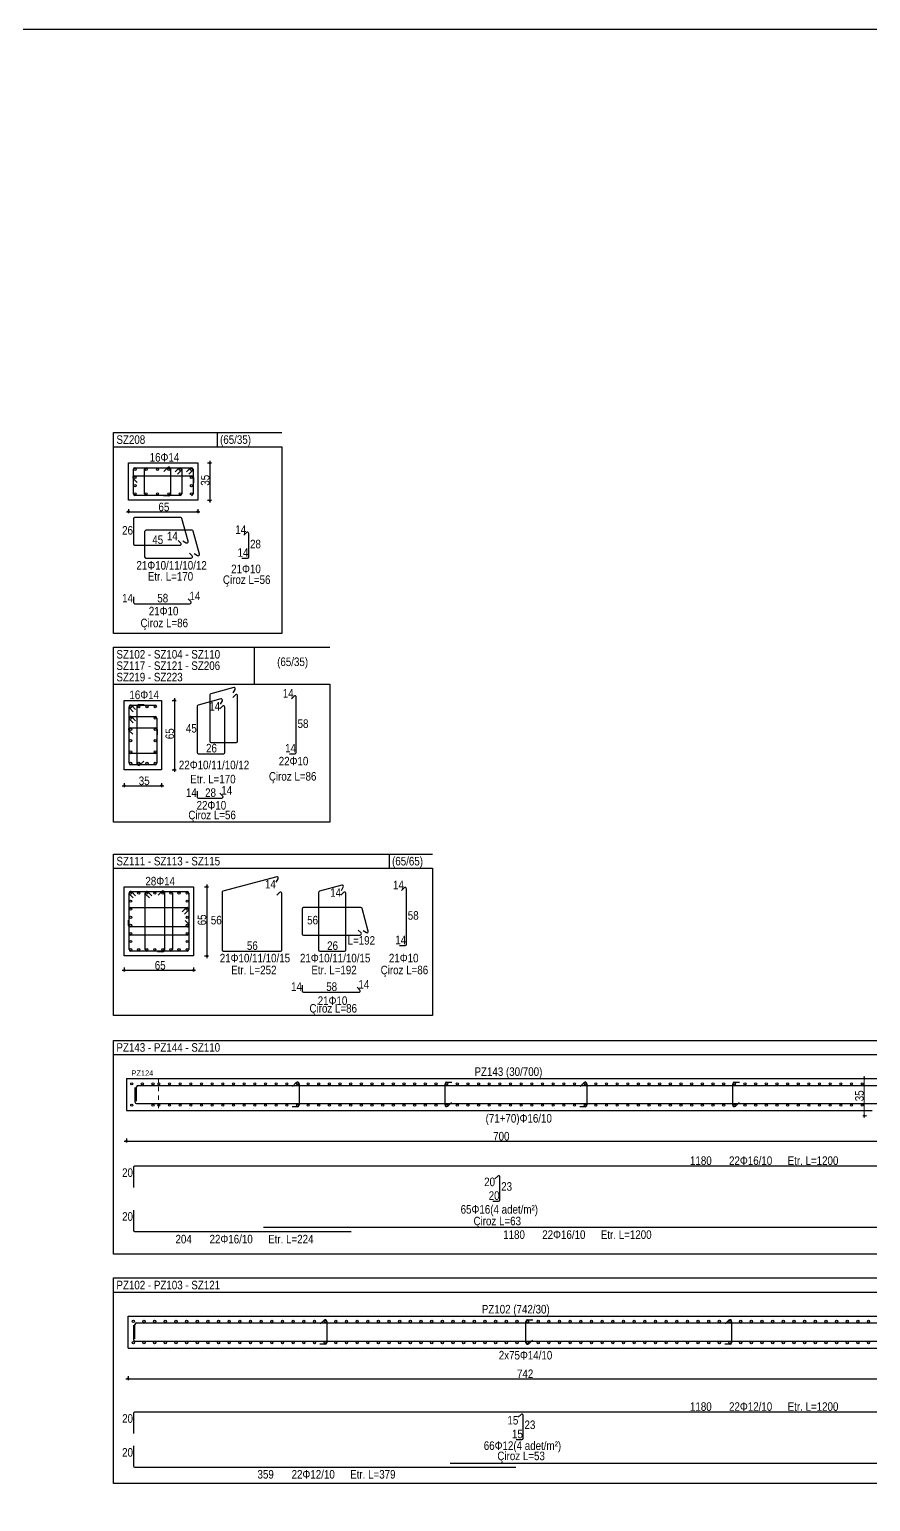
# Model space of a CAD drawing. Header units: metres. Extents: x 419734 to 420376, y 4564732 to 4565123.
# Drawn here: x 419868.5 to 419888.23, y 4565028.35 to 4565062.87 of the extents above; entities that cross this region are included whole.
import ezdxf

# ---------------------------------------------------------------- set-up
doc = ezdxf.new("R2010")
doc.units = ezdxf.units.M
doc.linetypes.add('HIDDEN4', pattern=[0.09375, 0.0625, -0.03125])
for name, color, linetype in [('Standart', 7, 'Continuous'), ('SW_DIM', 33, 'Continuous'), ('SW_MAGRONE', 2, 'Continuous'), ('SW_REINFORCEMENT', 7, 'Continuous'), ('SW_TABLE', 7, 'Continuous'), ('SW_Tondini', 1, 'Continuous'), ('SW_TXT_TESTI', 1, 'Continuous')]:
    doc.layers.add(name, color=color, linetype=linetype)
doc.layers.add('SW_FINESTRE_INV', color=60, linetype='Continuous', plot=False)
doc.styles.add('arial_1_18', font='arial.ttf', dxfattribs={"height": 0.2})
doc.styles.add('SWS', font='ARIALN.TTF')

msp = doc.modelspace()

# ---------------------------------------------------------------- linework, layer by layer
at = {"layer": 'Standart', "color": 1, "linetype": 'HIDDEN4', "lineweight": 5}
msp.add_lwpolyline([(419871.52271, 4565038.27088), (419871.52271, 4565037.52088)], dxfattribs=at)
at = {"layer": 'Standart', "color": 1, "linetype": 'Continuous', "lineweight": 5}
for points in [[(419888.14771, 4565038.27088), (419888.05396, 4565038.27088)], [(419888.08521, 4565038.32088), (419888.08521, 4565037.34588)], [(419888.14771, 4565037.39588), (419888.05396, 4565037.39588)]]:
    msp.add_lwpolyline(points, dxfattribs=at)
for centre in [(419888.08521, 4565038.27088), (419888.08521, 4565037.39588)]:
    msp.add_circle(centre, 0.01875, dxfattribs=at)
at = {"layer": 'SW_DIM', "ltscale": 0.5}
for points in [[(419872.67253, 4565052.70426), (419872.76628, 4565052.70426)], [(419872.73503, 4565051.77926), (419872.73503, 4565052.75426)], [(419870.77271, 4565051.56033), (419872.49771, 4565051.56033)], [(419870.82271, 4565051.62283), (419870.82271, 4565051.52908)], [(419872.44771, 4565051.62283), (419872.44771, 4565051.52908)], [(419872.67253, 4565051.82926), (419872.76628, 4565051.82926)], [(419871.84298, 4565047.13579), (419871.93673, 4565047.13579)], [(419871.90548, 4565045.46079), (419871.90548, 4565047.18579)], [(419871.84298, 4565045.51079), (419871.93673, 4565045.51079)], [(419870.67214, 4565045.13415), (419871.64714, 4565045.13415)], [(419870.72214, 4565045.19665), (419870.72214, 4565045.1029)], [(419871.59714, 4565045.19665), (419871.59714, 4565045.1029)], [(419872.60243, 4565042.76728), (419872.69618, 4565042.76728)], [(419872.66493, 4565041.09228), (419872.66493, 4565042.81728)], [(419872.60243, 4565041.14228), (419872.69618, 4565041.14228)], [(419870.67214, 4565040.80767), (419872.39714, 4565040.80767)], [(419870.72214, 4565040.87017), (419870.72214, 4565040.77642)], [(419872.34714, 4565040.87017), (419872.34714, 4565040.77642)], [(419870.72271, 4565036.80088), (419903.69771, 4565036.80088)], [(419870.77271, 4565036.86338), (419870.77271, 4565036.76963)], [(419870.76021, 4565031.23005), (419907.22835, 4565031.23005)], [(419870.81021, 4565031.29255), (419870.81021, 4565031.1988)]]:
    msp.add_lwpolyline(points, dxfattribs=at)
for centre in [(419872.73503, 4565052.70426), (419872.73503, 4565051.82926), (419870.82271, 4565051.56033), (419872.44771, 4565051.56033), (419871.90548, 4565047.13579), (419871.90548, 4565045.51079), (419870.72214, 4565045.13415), (419871.59714, 4565045.13415), (419872.66493, 4565042.76728), (419872.66493, 4565041.14228), (419870.72214, 4565040.80767), (419872.34714, 4565040.80767), (419870.77271, 4565036.80088), (419870.81021, 4565031.23005)]:
    msp.add_circle(centre, 0.01875, dxfattribs=at)
at = {"layer": 'SW_FINESTRE_INV', "color": 6}
msp.add_lwpolyline([(420099.1896, 4565062.86785), (419806.43123, 4565062.86785), (419806.43123, 4564978.76785), (420099.1896, 4564978.76785)], dxfattribs=at)
at = {"layer": 'SW_MAGRONE'}
for points in [[(419870.82271, 4565051.82926), (419870.82271, 4565052.70426)], [(419870.82271, 4565052.70426), (419872.44771, 4565052.70426)], [(419872.44771, 4565052.70426), (419872.44771, 4565051.82926)], [(419872.44771, 4565051.82926), (419870.82271, 4565051.82926)], [(419870.72214, 4565045.51079), (419870.72214, 4565047.13579)], [(419870.72214, 4565047.13579), (419871.59714, 4565047.13579)], [(419871.59714, 4565047.13579), (419871.59714, 4565045.51079)], [(419871.59714, 4565045.51079), (419870.72214, 4565045.51079)], [(419870.72214, 4565042.76728), (419872.34714, 4565042.76728)], [(419870.72214, 4565041.14228), (419870.72214, 4565042.76728)], [(419872.34714, 4565042.76728), (419872.34714, 4565041.14228)], [(419872.34714, 4565041.14228), (419870.72214, 4565041.14228)], [(419870.77271, 4565038.27088), (419903.64771, 4565038.27088)], [(419870.77271, 4565038.27088), (419870.77271, 4565037.52088)], [(419870.77271, 4565037.52088), (419888.27271, 4565037.52088)], [(419870.81021, 4565032.70005), (419907.17835, 4565032.70005)], [(419870.81021, 4565031.95005), (419870.81021, 4565032.70005)], [(419870.81021, 4565031.95005), (419907.17835, 4565031.95005)]]:
    msp.add_lwpolyline(points, dxfattribs=at)
at = {"layer": 'SW_REINFORCEMENT', "color": 7, "ltscale": 0.05, "flags": 128}
for points in [[(419870.93521, 4565051.97926), (419870.93521, 4565052.55426)], [(419870.97271, 4565052.59176), (419872.29771, 4565052.59176)], [(419871.20021, 4565051.97926), (419871.20021, 4565052.55426)], [(419871.65281, 4565052.50489), (419871.74119, 4565052.59328)], [(419871.80521, 4565052.56676), (419871.80521, 4565051.96676)], [(419871.91781, 4565052.49239), (419872.00619, 4565052.58078)], [(419872.07021, 4565052.55426), (419872.07021, 4565051.97926)], [(419872.18281, 4565052.49239), (419872.27119, 4565052.58078)], [(419872.33521, 4565052.55426), (419872.33521, 4565051.97926)], [(419871.02208, 4565052.24769), (419870.93369, 4565052.33608)], [(419870.96021, 4565052.4001), (419872.31021, 4565052.4001)], [(419872.05923, 4565052.52775), (419871.97084, 4565052.43936)], [(419872.32423, 4565052.52775), (419872.23584, 4565052.43936)], [(419872.34771, 4565052.3626), (419872.34771, 4565052.2376)], [(419872.03271, 4565051.94176), (419870.97271, 4565051.94176)], [(419871.76771, 4565051.92926), (419871.64271, 4565051.92926)], [(419870.93521, 4565051.39301), (419870.93521, 4565050.80301)], [(419872.04719, 4565051.42301), (419870.96521, 4565051.42301)], [(419872.2197, 4565050.86512), (419872.07617, 4565051.40078)], [(419871.20021, 4565051.09301), (419871.20021, 4565050.50301)], [(419872.31219, 4565051.12301), (419871.23021, 4565051.12301)], [(419872.049, 4565050.82423), (419871.98531, 4565050.88792)], [(419872.09771, 4565050.87641), (419872.17572, 4565050.83137)], [(419872.4847, 4565050.56512), (419872.34117, 4565051.10078)], [(419873.59224, 4565051.0718), (419873.52855, 4565051.00811)], [(419873.64345, 4565050.50301), (419873.64345, 4565051.05059)], [(419870.96521, 4565050.77301), (419872.02778, 4565050.77301)], [(419871.23021, 4565050.47301), (419872.29278, 4565050.47301)], [(419872.314, 4565050.52423), (419872.25031, 4565050.58792)], [(419872.36271, 4565050.57641), (419872.44072, 4565050.53137)], [(419873.48095, 4565050.47301), (419873.61345, 4565050.47301)], [(419870.93521, 4565049.5655), (419870.93521, 4565049.433)], [(419872.284, 4565049.45422), (419872.22031, 4565049.51791)], [(419870.96521, 4565049.403), (419872.26278, 4565049.403)], [(419873.28991, 4565047.43505), (419872.75425, 4565047.29152)], [(419873.27862, 4565047.31306), (419873.32365, 4565047.39107)], [(419870.87214, 4565047.02329), (419871.44714, 4565047.02329)], [(419870.89865, 4565047.0123), (419870.98704, 4565046.92392)], [(419871.0638, 4565047.03579), (419871.1888, 4565047.03579)], [(419872.98991, 4565047.17005), (419872.45425, 4565047.02652)], [(419872.73202, 4565047.26254), (419872.73202, 4565046.18056)], [(419872.97862, 4565047.04806), (419873.02365, 4565047.12607)], [(419873.3308, 4565047.26435), (419873.26711, 4565047.20065)], [(419873.38202, 4565046.18056), (419873.38202, 4565047.24313)], [(419874.7076, 4565047.23435), (419874.64391, 4565047.17065)], [(419874.75881, 4565045.91556), (419874.75881, 4565047.21313)], [(419870.83464, 4565045.66079), (419870.83464, 4565046.98579)], [(419870.93401, 4565046.87088), (419870.84562, 4565046.95927)], [(419870.93401, 4565046.60588), (419870.84562, 4565046.69427)], [(419870.87214, 4565046.75829), (419871.44714, 4565046.75829)], [(419870.89865, 4565046.7473), (419870.98704, 4565046.65892)], [(419871.0263, 4565045.64829), (419871.0263, 4565046.99829)], [(419871.48464, 4565046.72079), (419871.48464, 4565045.66079)], [(419872.43202, 4565046.99754), (419872.43202, 4565045.91556)], [(419873.0308, 4565046.99935), (419872.96711, 4565046.93565)], [(419873.08202, 4565045.91556), (419873.08202, 4565046.97813)], [(419870.92151, 4565046.34088), (419870.83312, 4565046.42927)], [(419870.85964, 4565046.49329), (419871.45964, 4565046.49329)], [(419871.49714, 4565046.45579), (419871.49714, 4565046.33079)], [(419872.76202, 4565046.15056), (419873.35202, 4565046.15056)], [(419871.17871, 4565045.71016), (419871.09032, 4565045.62177)], [(419872.46202, 4565045.88556), (419873.05202, 4565045.88556)], [(419874.59631, 4565045.88556), (419874.72881, 4565045.88556)], [(419871.44714, 4565045.62329), (419870.87214, 4565045.62329)], [(419872.43202, 4565045.00523), (419872.43202, 4565044.87273)], [(419873.0308, 4565044.89394), (419872.96711, 4565044.95763)], [(419872.46202, 4565044.84273), (419873.00959, 4565044.84273)], [(419874.2988, 4565042.99838), (419873.0387, 4565042.66073)], [(419874.28751, 4565042.87639), (419874.33254, 4565042.9544)], [(419870.83464, 4565041.29228), (419870.83464, 4565042.61728)], [(419870.93401, 4565042.50237), (419870.84562, 4565042.59076)], [(419870.87214, 4565042.65478), (419872.19714, 4565042.65478)], [(419870.89865, 4565042.64379), (419870.98704, 4565042.55541)], [(419871.21321, 4565041.29228), (419871.21321, 4565042.61728)], [(419871.31258, 4565042.50237), (419871.22419, 4565042.59076)], [(419871.27723, 4565042.64379), (419871.36561, 4565042.55541)], [(419871.51438, 4565042.56791), (419871.60276, 4565042.65629)], [(419871.66678, 4565042.62978), (419871.66678, 4565041.27978)], [(419871.85607, 4565042.61728), (419871.85607, 4565041.29228)], [(419872.23464, 4565042.61728), (419872.23464, 4565041.29228)], [(419873.01646, 4565042.63176), (419873.01646, 4565041.28478)], [(419874.36525, 4565042.63356), (419874.30156, 4565042.56987)], [(419874.41646, 4565041.28478), (419874.41646, 4565042.61235)], [(419875.27729, 4565042.63176), (419875.27729, 4565041.28478)], [(419875.82828, 4565042.80242), (419875.29952, 4565042.66073)], [(419875.86893, 4565042.63356), (419875.80524, 4565042.56987)], [(419875.81699, 4565042.68043), (419875.86203, 4565042.75844)], [(419875.92014, 4565041.28478), (419875.92014, 4565042.61235)], [(419877.29265, 4565042.73806), (419877.22896, 4565042.67437)], [(419877.34386, 4565041.41928), (419877.34386, 4565042.71685)], [(419870.87214, 4565042.27621), (419872.19714, 4565042.27621)], [(419872.08223, 4565042.17683), (419872.17062, 4565042.26522)], [(419872.22365, 4565042.21219), (419872.13527, 4565042.1238)], [(419874.89872, 4565042.24621), (419874.89872, 4565041.66335)], [(419876.2757, 4565042.27621), (419874.92872, 4565042.27621)], [(419876.44635, 4565041.72521), (419876.30467, 4565042.25397)], [(419870.82214, 4565041.86013), (419870.82214, 4565041.98513)], [(419872.14777, 4565041.97504), (419872.23615, 4565041.88665)], [(419872.20964, 4565041.82263), (419870.85964, 4565041.82263)], [(419872.19714, 4565041.63335), (419870.87214, 4565041.63335)], [(419874.92872, 4565041.63335), (419876.25629, 4565041.63335)], [(419876.2775, 4565041.68456), (419876.21381, 4565041.74825)], [(419876.32437, 4565041.7365), (419876.40238, 4565041.69147)], [(419872.19714, 4565041.25478), (419870.87214, 4565041.25478)], [(419871.62928, 4565041.24228), (419871.50428, 4565041.24228)], [(419873.04646, 4565041.25478), (419874.38646, 4565041.25478)], [(419875.30729, 4565041.25478), (419875.89014, 4565041.25478)], [(419877.18136, 4565041.38928), (419877.31386, 4565041.38928)], [(419874.89872, 4565040.45515), (419874.89872, 4565040.32265)], [(419874.92872, 4565040.29265), (419876.22629, 4565040.29265)], [(419876.2475, 4565040.34386), (419876.18381, 4565040.40755)], [(419870.97271, 4565038.05588), (419870.97271, 4565037.72088)], [(419871.01021, 4565037.73588), (419871.01021, 4565038.07088)], [(419871.04771, 4565038.10838), (419903.41021, 4565038.10838)], [(419874.67031, 4565038.08401), (419874.75869, 4565038.1724)], [(419874.82271, 4565038.14588), (419874.82271, 4565037.64588)], [(419878.24771, 4565037.64588), (419878.24771, 4565038.14588)], [(419878.28521, 4565038.18338), (419878.41021, 4565038.18338)], [(419881.42031, 4565038.08401), (419881.50869, 4565038.1724)], [(419881.57271, 4565038.14588), (419881.57271, 4565037.64588)], [(419884.99771, 4565037.64588), (419884.99771, 4565038.14588)], [(419885.03521, 4565038.18338), (419885.16021, 4565038.18338)], [(419878.40012, 4565037.70776), (419878.31173, 4565037.61937)], [(419885.15012, 4565037.70776), (419885.06173, 4565037.61937)], [(419871.01021, 4565037.68338), (419903.37271, 4565037.68338)], [(419874.78521, 4565037.60838), (419874.66021, 4565037.60838)], [(419881.53521, 4565037.60838), (419881.41021, 4565037.60838)], [(419870.93521, 4565036.18341), (419870.93521, 4565035.71341)], [(419900.43521, 4565036.21341), (419870.96521, 4565036.21341)], [(419879.48411, 4565035.98062), (419879.42042, 4565035.91693)], [(419879.53532, 4565035.42433), (419879.53532, 4565035.95941)], [(419879.37282, 4565035.39433), (419879.50532, 4565035.39433)], [(419870.93521, 4565035.18398), (419870.93521, 4565034.71398)], [(419870.96521, 4565034.68398), (419876.04274, 4565034.68398)], [(419873.98521, 4565034.78398), (419888.46021, 4565034.78398)], [(419871.01021, 4565032.53755), (419907.82835, 4565032.53755)], [(419875.32031, 4565032.51318), (419875.40869, 4565032.60157)], [(419875.47271, 4565032.57505), (419875.47271, 4565032.07505)], [(419880.14771, 4565032.07505), (419880.14771, 4565032.57505)], [(419880.18521, 4565032.61255), (419880.31021, 4565032.61255)], [(419884.82031, 4565032.51318), (419884.90869, 4565032.60157)], [(419884.97271, 4565032.57505), (419884.97271, 4565032.07505)], [(419870.93521, 4565032.48505), (419870.93521, 4565032.15005)], [(419870.97271, 4565032.16505), (419870.97271, 4565032.50005)], [(419870.97271, 4565032.11255), (419907.79085, 4565032.11255)], [(419875.43521, 4565032.03755), (419875.31021, 4565032.03755)], [(419880.30012, 4565032.13692), (419880.21173, 4565032.04853)], [(419884.93521, 4565032.03755), (419884.81021, 4565032.03755)], [(419900.43521, 4565030.44755), (419870.96521, 4565030.44755)], [(419870.93521, 4565030.41755), (419870.93521, 4565029.94755)], [(419880.03078, 4565030.39213), (419879.96708, 4565030.32844)], [(419880.08199, 4565029.83585), (419880.08199, 4565030.37092)], [(419879.91949, 4565029.80585), (419880.05199, 4565029.80585)], [(419870.93521, 4565029.65255), (419870.93521, 4565029.18255)], [(419870.96521, 4565029.15255), (419879.909, 4565029.15255)], [(419878.36585, 4565029.25255), (419907.83585, 4565029.25255)]]:
    msp.add_lwpolyline(points, dxfattribs=at)
at = {"layer": 'SW_REINFORCEMENT', "color": 7, "ltscale": 0.05}
for centre, radius, start, end in [((419870.97271, 4565052.55426), 0.0375, 90, 180), ((419871.23771, 4565052.55426), 0.0375, 90, 180), ((419871.76771, 4565052.56676), 0.0375, 0, 135), ((419872.03271, 4565052.55426), 0.0375, 315, 134.999954), ((419872.29771, 4565052.55426), 0.0375, 315, 134.999954), ((419870.96021, 4565052.3626), 0.0375, 90, 225), ((419872.31021, 4565052.3626), 0.0375, 0, 90), ((419870.97271, 4565051.97926), 0.0375, 180, 270), ((419871.23771, 4565051.97926), 0.0375, 180, 270), ((419871.76771, 4565051.96676), 0.0375, 270, 0), ((419872.03271, 4565051.97926), 0.0375, 270, 0), ((419872.29771, 4565051.97926), 0.0375, 270, 0), ((419870.96521, 4565051.39301), 0.03, 90, 180), ((419872.04719, 4565051.39301), 0.03, 15, 90), ((419871.23021, 4565051.09301), 0.03, 90, 180), ((419872.02778, 4565050.80301), 0.03, 270, 45), ((419872.19072, 4565050.85736), 0.03, 240, 15), ((419872.31219, 4565051.09301), 0.03, 15, 90), ((419873.61345, 4565051.05059), 0.03, 0, 135), ((419870.96521, 4565050.80301), 0.03, 180, 270), ((419871.23021, 4565050.50301), 0.03, 180, 270), ((419872.29278, 4565050.50301), 0.03, 270, 45), ((419872.45572, 4565050.55736), 0.03, 240, 15), ((419873.61345, 4565050.50301), 0.03, 270, 0), ((419870.96521, 4565049.433), 0.03, 180, 270), ((419872.26278, 4565049.433), 0.03, 270, 45), ((419873.29767, 4565047.40607), 0.03, 330, 105), ((419870.87214, 4565046.98579), 0.0375, 45, 225.00001), ((419871.0638, 4565046.99829), 0.0375, 90, 180), ((419871.44714, 4565046.98579), 0.0375, 0, 90), ((419872.46202, 4565046.99754), 0.03, 105, 180), ((419872.76202, 4565047.26254), 0.03, 105, 180), ((419872.99767, 4565047.14107), 0.03, 330, 105), ((419873.05202, 4565046.97813), 0.03, 0, 135), ((419873.35202, 4565047.24313), 0.03, 0, 135), ((419874.72881, 4565047.21313), 0.03, 0, 135), ((419870.87214, 4565046.72079), 0.0375, 45, 225.00001), ((419871.44714, 4565046.72079), 0.0375, 0, 90), ((419870.85964, 4565046.45579), 0.0375, 90, 225), ((419871.45964, 4565046.45579), 0.0375, 0, 90), ((419872.76202, 4565046.18056), 0.03, 180, 270), ((419873.35202, 4565046.18056), 0.03, 270, 0), ((419870.87214, 4565045.66079), 0.0375, 180, 270), ((419871.0638, 4565045.64829), 0.0375, 180, 315), ((419871.44714, 4565045.66079), 0.0375, 270, 0), ((419872.46202, 4565045.91556), 0.03, 180, 270), ((419873.05202, 4565045.91556), 0.03, 270, 0), ((419874.72881, 4565045.91556), 0.03, 270, 0), ((419872.46202, 4565044.87273), 0.03, 180, 270), ((419873.00959, 4565044.87273), 0.03, 270, 45), ((419874.30656, 4565042.9694), 0.03, 330, 105), ((419870.87214, 4565042.61728), 0.0375, 45, 225.00001), ((419871.25071, 4565042.61728), 0.0375, 45, 225.00001), ((419871.62928, 4565042.62978), 0.0375, 0, 135), ((419871.81857, 4565042.61728), 0.0375, 0, 90), ((419872.19714, 4565042.61728), 0.0375, 0, 90), ((419873.04646, 4565042.63176), 0.03, 105, 180), ((419874.38646, 4565042.61235), 0.03, 0, 135), ((419875.30729, 4565042.63176), 0.03, 105, 180), ((419875.83605, 4565042.77344), 0.03, 330, 105), ((419875.89014, 4565042.61235), 0.03, 0, 135), ((419877.31386, 4565042.71685), 0.03, 0, 135), ((419870.87214, 4565042.23871), 0.0375, 90, 180), ((419872.19714, 4565042.23871), 0.0375, 315, 134.999954), ((419874.92872, 4565042.24621), 0.03, 90, 180), ((419876.2757, 4565042.24621), 0.03, 15, 90), ((419870.85964, 4565041.86013), 0.0375, 180, 270), ((419872.20964, 4565041.86013), 0.0375, 270, 45), ((419870.87214, 4565041.67085), 0.0375, 180, 270), ((419872.19714, 4565041.67085), 0.0375, 270, 0), ((419874.92872, 4565041.66335), 0.03, 180, 270), ((419876.25629, 4565041.66335), 0.03, 270, 45), ((419876.41738, 4565041.71745), 0.03, 240, 15), ((419870.87214, 4565041.29228), 0.0375, 180, 270), ((419871.25071, 4565041.29228), 0.0375, 180, 270), ((419871.62928, 4565041.27978), 0.0375, 270, 0), ((419871.81857, 4565041.29228), 0.0375, 270, 0), ((419872.19714, 4565041.29228), 0.0375, 270, 0), ((419873.04646, 4565041.28478), 0.03, 180, 270), ((419874.38646, 4565041.28478), 0.03, 270, 0), ((419875.30729, 4565041.28478), 0.03, 180, 270), ((419875.89014, 4565041.28478), 0.03, 270, 0), ((419877.31386, 4565041.41928), 0.03, 270, 0), ((419874.92872, 4565040.32265), 0.03, 180, 270), ((419876.22629, 4565040.32265), 0.03, 270, 45), ((419871.04771, 4565038.07088), 0.0375, 90, 180), ((419874.78521, 4565038.14588), 0.0375, 0, 135), ((419878.28521, 4565038.14588), 0.0375, 90, 180), ((419881.53521, 4565038.14588), 0.0375, 0, 135), ((419885.03521, 4565038.14588), 0.0375, 90, 180), ((419871.01021, 4565037.72088), 0.0375, 180, 270), ((419874.78521, 4565037.64588), 0.0375, 270, 0), ((419878.28521, 4565037.64588), 0.0375, 180, 315), ((419881.53521, 4565037.64588), 0.0375, 270, 0), ((419885.03521, 4565037.64588), 0.0375, 180, 315), ((419870.96521, 4565036.18341), 0.03, 90, 180), ((419879.50532, 4565035.95941), 0.03, 0, 135), ((419879.50532, 4565035.42433), 0.03, 270, 0), ((419870.96521, 4565034.71398), 0.03, 180, 270), ((419871.01021, 4565032.50005), 0.0375, 90, 180), ((419875.43521, 4565032.57505), 0.0375, 0, 135), ((419880.18521, 4565032.57505), 0.0375, 90, 180), ((419884.93521, 4565032.57505), 0.0375, 0, 135), ((419870.97271, 4565032.15005), 0.0375, 180, 270), ((419875.43521, 4565032.07505), 0.0375, 270, 0), ((419880.18521, 4565032.07505), 0.0375, 180, 315), ((419884.93521, 4565032.07505), 0.0375, 270, 0), ((419870.96521, 4565030.41755), 0.03, 90, 180), ((419880.05199, 4565030.37092), 0.03, 0, 135), ((419880.05199, 4565029.83585), 0.03, 270, 0), ((419870.96521, 4565029.18255), 0.03, 180, 270)]:
    msp.add_arc(centre, radius, start, end, dxfattribs=at)
at = {"layer": 'SW_TABLE'}
for points in [[(419870.47214, 4565048.70781), (419870.47214, 4565053.4176)], [(419870.47214, 4565053.4176), (419874.41589, 4565053.4176)], [(419872.90322, 4565053.4176), (419872.90322, 4565053.08426)], [(419870.47214, 4565053.08426), (419874.41589, 4565053.08426)], [(419874.41589, 4565053.08426), (419874.41589, 4565048.70781)], [(419874.41589, 4565048.70781), (419870.47214, 4565048.70781)], [(419870.47214, 4565044.28273), (419870.47214, 4565048.38245)], [(419870.47214, 4565048.38245), (419875.54801, 4565048.38245)], [(419873.77011, 4565048.38245), (419873.77011, 4565047.51579)], [(419870.47214, 4565047.51579), (419875.54801, 4565047.51579)], [(419875.54801, 4565047.51579), (419875.54801, 4565044.28273)], [(419875.54801, 4565044.28273), (419870.47214, 4565044.28273)], [(419870.47214, 4565039.7461), (419870.47214, 4565043.53273)], [(419870.47214, 4565043.53273), (419877.95717, 4565043.53273)], [(419876.93865, 4565043.53273), (419876.93865, 4565043.19939)], [(419870.47214, 4565043.19939), (419877.95717, 4565043.19939)], [(419877.95717, 4565043.19939), (419877.95717, 4565039.7461)], [(419877.95717, 4565039.7461), (419870.47214, 4565039.7461)], [(419870.47214, 4565034.14836), (419870.47214, 4565039.16422)], [(419870.47214, 4565039.16422), (419903.94829, 4565039.16422)], [(419870.47214, 4565038.83088), (419903.94829, 4565038.83088)], [(419903.94829, 4565034.14836), (419870.47214, 4565034.14836)], [(419870.47214, 4565028.77255), (419870.47214, 4565033.59338)], [(419870.47214, 4565033.59338), (419908.4721, 4565033.59338)], [(419870.47214, 4565033.26005), (419908.4721, 4565033.26005)], [(419908.4721, 4565028.77255), (419870.47214, 4565028.77255)]]:
    msp.add_lwpolyline(points, dxfattribs=at)
at = {"layer": 'SW_Tondini'}
msp.add_lwpolyline([(419871.44714, 4565045.88829), (419870.87214, 4565045.88829)], dxfattribs=at)
for centre in [(419870.97271, 4565052.55426), (419871.23771, 4565052.55426), (419871.50271, 4565052.55426), (419871.76771, 4565052.55426), (419872.03271, 4565052.55426), (419872.29771, 4565052.55426), (419870.97271, 4565052.3626), (419870.97271, 4565052.17093), (419872.29771, 4565052.3626), (419872.29771, 4565052.17093), (419870.97271, 4565051.97926), (419871.23771, 4565051.97926), (419871.50271, 4565051.97926), (419871.76771, 4565051.97926), (419872.03271, 4565051.97926), (419872.29771, 4565051.97926), (419870.87214, 4565046.98579), (419871.0638, 4565046.98579), (419871.25547, 4565046.98579), (419871.44714, 4565046.98579), (419870.87214, 4565046.72079), (419871.44714, 4565046.72079), (419870.87214, 4565046.45579), (419871.44714, 4565046.45579), (419870.87214, 4565046.19079), (419871.44714, 4565046.19079), (419870.87214, 4565045.92579), (419870.87214, 4565045.66079), (419871.0638, 4565045.66079), (419871.25547, 4565045.66079), (419871.44714, 4565045.92579), (419871.44714, 4565045.66079), (419870.87214, 4565042.61728), (419871.06142, 4565042.61728), (419871.25071, 4565042.61728), (419871.43999, 4565042.61728), (419871.62928, 4565042.61728), (419871.81857, 4565042.61728), (419872.00785, 4565042.61728), (419872.19714, 4565042.61728), (419870.87214, 4565042.42799), (419870.87214, 4565042.23871), (419872.19714, 4565042.42799), (419872.19714, 4565042.23871), (419870.87214, 4565042.04942), (419870.87214, 4565041.86013), (419872.19714, 4565042.04942), (419872.19714, 4565041.86013), (419870.87214, 4565041.67085), (419870.87214, 4565041.48156), (419872.19714, 4565041.67085), (419872.19714, 4565041.48156), (419870.87214, 4565041.29228), (419871.06142, 4565041.29228), (419871.25071, 4565041.29228), (419871.43999, 4565041.29228), (419871.62928, 4565041.29228), (419871.81857, 4565041.29228), (419872.00785, 4565041.29228), (419872.19714, 4565041.29228), (419870.89771, 4565038.14588), (419871.14771, 4565038.14588), (419871.39771, 4565038.14588), (419871.53521, 4565038.14588), (419871.78521, 4565038.14588), (419872.03521, 4565038.14588), (419872.28521, 4565038.14588), (419872.53521, 4565038.14588), (419872.78521, 4565038.14588), (419873.03521, 4565038.14588), (419873.28521, 4565038.14588), (419873.53521, 4565038.14588), (419873.78521, 4565038.14588), (419874.03521, 4565038.14588), (419874.28521, 4565038.14588), (419874.53521, 4565038.14588), (419874.78521, 4565038.14588), (419875.03521, 4565038.14588), (419875.28521, 4565038.14588), (419875.53521, 4565038.14588), (419875.78521, 4565038.14588), (419876.03521, 4565038.14588), (419876.28521, 4565038.14588), (419876.53521, 4565038.14588), (419876.78521, 4565038.14588), (419877.03521, 4565038.14588), (419877.28521, 4565038.14588), (419877.53521, 4565038.14588), (419877.78521, 4565038.14588), (419878.03521, 4565038.14588), (419878.28521, 4565038.14588), (419878.53521, 4565038.14588), (419878.78521, 4565038.14588), (419879.03521, 4565038.14588), (419879.28521, 4565038.14588), (419879.53521, 4565038.14588), (419879.78521, 4565038.14588), (419880.03521, 4565038.14588), (419880.28521, 4565038.14588), (419880.53521, 4565038.14588), (419880.78521, 4565038.14588), (419881.03521, 4565038.14588), (419881.28521, 4565038.14588), (419881.53521, 4565038.14588), (419881.78521, 4565038.14588), (419882.03521, 4565038.14588), (419882.28521, 4565038.14588), (419882.53521, 4565038.14588), (419882.78521, 4565038.14588), (419883.03521, 4565038.14588), (419883.28521, 4565038.14588), (419883.53521, 4565038.14588), (419883.78521, 4565038.14588), (419884.03521, 4565038.14588), (419884.28521, 4565038.14588), (419884.53521, 4565038.14588), (419884.78521, 4565038.14588), (419885.03521, 4565038.14588), (419885.28521, 4565038.14588), (419885.53521, 4565038.14588), (419885.78521, 4565038.14588), (419886.03521, 4565038.14588), (419886.28521, 4565038.14588), (419886.53521, 4565038.14588), (419886.78521, 4565038.14588), (419887.03521, 4565038.14588), (419887.28521, 4565038.14588), (419887.53521, 4565038.14588), (419887.78521, 4565038.14588), (419888.03521, 4565038.14588), (419870.89771, 4565037.64588), (419871.39771, 4565037.64588), (419871.53521, 4565037.64588), (419871.78521, 4565037.64588), (419872.03521, 4565037.64588), (419872.28521, 4565037.64588), (419872.53521, 4565037.64588), (419872.78521, 4565037.64588), (419873.03521, 4565037.64588), (419873.28521, 4565037.64588), (419873.53521, 4565037.64588), (419873.78521, 4565037.64588), (419874.03521, 4565037.64588), (419874.28521, 4565037.64588), (419874.53521, 4565037.64588), (419874.78521, 4565037.64588), (419875.03521, 4565037.64588), (419875.28521, 4565037.64588), (419875.53521, 4565037.64588), (419875.78521, 4565037.64588), (419876.03521, 4565037.64588), (419876.28521, 4565037.64588), (419876.53521, 4565037.64588), (419876.78521, 4565037.64588), (419877.03521, 4565037.64588), (419877.28521, 4565037.64588), (419877.53521, 4565037.64588), (419877.78521, 4565037.64588), (419878.03521, 4565037.64588), (419878.28521, 4565037.64588), (419878.53521, 4565037.64588), (419878.78521, 4565037.64588), (419879.03521, 4565037.64588), (419879.28521, 4565037.64588), (419879.53521, 4565037.64588), (419879.78521, 4565037.64588), (419880.03521, 4565037.64588), (419880.28521, 4565037.64588), (419880.53521, 4565037.64588), (419880.78521, 4565037.64588), (419881.03521, 4565037.64588), (419881.28521, 4565037.64588), (419881.53521, 4565037.64588), (419881.78521, 4565037.64588), (419882.03521, 4565037.64588), (419882.28521, 4565037.64588), (419882.53521, 4565037.64588), (419882.78521, 4565037.64588), (419883.03521, 4565037.64588), (419883.28521, 4565037.64588), (419883.53521, 4565037.64588), (419883.78521, 4565037.64588), (419884.03521, 4565037.64588), (419884.28521, 4565037.64588), (419884.53521, 4565037.64588), (419884.78521, 4565037.64588), (419885.03521, 4565037.64588), (419885.28521, 4565037.64588), (419885.53521, 4565037.64588), (419885.78521, 4565037.64588), (419886.03521, 4565037.64588), (419886.28521, 4565037.64588), (419886.53521, 4565037.64588), (419886.78521, 4565037.64588), (419887.03521, 4565037.64588), (419887.28521, 4565037.64588), (419887.53521, 4565037.64588), (419887.78521, 4565037.64588), (419888.03521, 4565037.64588), (419870.93521, 4565032.57505), (419871.18521, 4565032.57505), (419871.43521, 4565032.57505), (419871.68521, 4565032.57505), (419871.93521, 4565032.57505), (419872.18521, 4565032.57505), (419872.43521, 4565032.57505), (419872.68521, 4565032.57505), (419872.93521, 4565032.57505), (419873.18521, 4565032.57505), (419873.43521, 4565032.57505), (419873.68521, 4565032.57505), (419873.93521, 4565032.57505), (419874.18521, 4565032.57505), (419874.43521, 4565032.57505), (419874.68521, 4565032.57505), (419874.93521, 4565032.57505), (419875.18521, 4565032.57505), (419875.43521, 4565032.57505), (419875.68521, 4565032.57505), (419875.93521, 4565032.57505), (419876.18521, 4565032.57505), (419876.43521, 4565032.57505), (419876.68521, 4565032.57505), (419876.93521, 4565032.57505), (419877.18521, 4565032.57505), (419877.43521, 4565032.57505), (419877.68521, 4565032.57505), (419877.93521, 4565032.57505), (419878.18521, 4565032.57505), (419878.43521, 4565032.57505), (419878.68521, 4565032.57505), (419878.93521, 4565032.57505), (419879.18521, 4565032.57505), (419879.43521, 4565032.57505), (419879.68521, 4565032.57505), (419879.93521, 4565032.57505), (419880.18521, 4565032.57505), (419880.43521, 4565032.57505), (419880.68521, 4565032.57505), (419880.93521, 4565032.57505), (419881.18521, 4565032.57505), (419881.43521, 4565032.57505), (419881.68521, 4565032.57505), (419881.93521, 4565032.57505), (419882.18521, 4565032.57505), (419882.43521, 4565032.57505), (419882.68521, 4565032.57505), (419882.93521, 4565032.57505), (419883.18521, 4565032.57505), (419883.43521, 4565032.57505), (419883.68521, 4565032.57505), (419883.93521, 4565032.57505), (419884.18521, 4565032.57505), (419884.43521, 4565032.57505), (419884.68521, 4565032.57505), (419884.93521, 4565032.57505), (419885.18521, 4565032.57505), (419885.43521, 4565032.57505), (419885.68521, 4565032.57505), (419885.93521, 4565032.57505), (419886.18521, 4565032.57505), (419886.43521, 4565032.57505), (419886.68521, 4565032.57505), (419886.93521, 4565032.57505), (419887.18521, 4565032.57505), (419887.43521, 4565032.57505), (419887.68521, 4565032.57505), (419887.93521, 4565032.57505), (419888.18521, 4565032.57505), (419870.93521, 4565032.07505), (419871.18521, 4565032.07505), (419871.43521, 4565032.07505), (419871.68521, 4565032.07505), (419871.93521, 4565032.07505), (419872.18521, 4565032.07505), (419872.43521, 4565032.07505), (419872.68521, 4565032.07505), (419872.93521, 4565032.07505), (419873.18521, 4565032.07505), (419873.43521, 4565032.07505), (419873.68521, 4565032.07505), (419873.93521, 4565032.07505), (419874.18521, 4565032.07505), (419874.43521, 4565032.07505), (419874.68521, 4565032.07505), (419874.93521, 4565032.07505), (419875.18521, 4565032.07505), (419875.43521, 4565032.07505), (419875.68521, 4565032.07505), (419875.93521, 4565032.07505), (419876.18521, 4565032.07505), (419876.43521, 4565032.07505), (419876.68521, 4565032.07505), (419876.93521, 4565032.07505), (419877.18521, 4565032.07505), (419877.43521, 4565032.07505), (419877.68521, 4565032.07505), (419877.93521, 4565032.07505), (419878.18521, 4565032.07505), (419878.43521, 4565032.07505), (419878.68521, 4565032.07505), (419878.93521, 4565032.07505), (419879.18521, 4565032.07505), (419879.43521, 4565032.07505), (419879.68521, 4565032.07505), (419879.93521, 4565032.07505), (419880.18521, 4565032.07505), (419880.43521, 4565032.07505), (419880.68521, 4565032.07505), (419880.93521, 4565032.07505), (419881.18521, 4565032.07505), (419881.43521, 4565032.07505), (419881.68521, 4565032.07505), (419881.93521, 4565032.07505), (419882.18521, 4565032.07505), (419882.43521, 4565032.07505), (419882.68521, 4565032.07505), (419882.93521, 4565032.07505), (419883.18521, 4565032.07505), (419883.43521, 4565032.07505), (419883.68521, 4565032.07505), (419883.93521, 4565032.07505), (419884.18521, 4565032.07505), (419884.43521, 4565032.07505), (419884.68521, 4565032.07505), (419884.93521, 4565032.07505), (419885.18521, 4565032.07505), (419885.43521, 4565032.07505), (419885.68521, 4565032.07505), (419885.93521, 4565032.07505), (419886.18521, 4565032.07505), (419886.43521, 4565032.07505), (419886.68521, 4565032.07505), (419886.93521, 4565032.07505), (419887.18521, 4565032.07505), (419887.43521, 4565032.07505), (419887.68521, 4565032.07505), (419887.93521, 4565032.07505), (419888.18521, 4565032.07505)]:
    msp.add_circle(centre, 0.025, dxfattribs=at)
for centre, start, end in [((419870.87214, 4565045.92579), 180, 270), ((419871.44714, 4565045.92579), 270, 0)]:
    msp.add_arc(centre, 0.0375, start, end, dxfattribs=at)

# ---------------------------------------------------------------- texts
at = {"layer": 'Standart', "color": 1, "linetype": 'Continuous', "lineweight": -3, "style": 'arial_1_18'}
msp.add_text('PZ124', height=0.125, dxfattribs=at).set_placement((419870.8905, 4565038.33338))
at = {"layer": 'SW_DIM', "ltscale": 0.5, "style": 'SWS'}
for s, p in [('35', (419872.71941, 4565052.16965)), ('65', (419871.88985, 4565046.22617)), ('65', (419872.64449, 4565041.86127))]:
    msp.add_text(s, height=0.2, rotation=90, dxfattribs=at).set_placement(p)
for s, p in [('65', (419871.52482, 4565051.57084)), ('35', (419871.06252, 4565045.14977)), ('65', (419871.43752, 4565040.82329)), ('700', (419879.37704, 4565036.81651)), ('742', (419879.93632, 4565031.24568))]:
    msp.add_text(s, height=0.2, dxfattribs=at).set_placement(p)
at = {"layer": 'SW_TXT_TESTI', "style": 'SWS'}
for s, p in [('SZ208', (419870.5388, 4565053.15093)), ('(65/35)', (419872.96989, 4565053.15093)), ('16Φ14', (419871.3186, 4565052.73426)), ('26', (419870.67214, 4565051.02301)), ('14', (419873.32732, 4565051.03995)), ('45', (419871.37996, 4565050.80301)), ('14', (419871.72223, 4565050.88792)), ('28', (419873.67345, 4565050.7018)), ('14', (419873.38038, 4565050.50301)), ('21Φ10/11/10/12', (419871.00787, 4565050.20228)), ('Etr. L=170', (419871.27511, 4565049.94288)), ('21Φ10', (419873.23059, 4565050.11859)), ('Çiroz L=56', (419873.03765, 4565049.866)), ('14', (419870.67214, 4565049.433)), ('58', (419871.49746, 4565049.433)), ('14', (419872.25215, 4565049.48606)), ('21Φ10', (419871.29738, 4565049.12864)), ('Çiroz L=86', (419871.10444, 4565048.85064)), ('SZ102 - SZ104 - SZ110', (419870.5388, 4565048.11579)), ('SZ117 - SZ121 - SZ206', (419870.5388, 4565047.84912)), ('(65/35)', (419874.30954, 4565047.9406)), ('SZ219 - SZ223', (419870.5388, 4565047.58245)), ('16Φ14', (419870.84302, 4565047.16579)), ('14', (419874.44268, 4565047.2025)), ('14', (419872.71554, 4565046.89806)), ('58', (419874.78881, 4565046.48935)), ('45', (419872.16894, 4565046.38155)), ('26', (419872.64048, 4565045.91556)), ('14', (419874.49574, 4565045.91556)), ('22Φ10/11/10/12', (419872.00339, 4565045.52209)), ('22Φ10', (419874.34595, 4565045.61141)), ('Etr. L=170', (419872.27063, 4565045.18973)), ('Çiroz L=86', (419874.11623, 4565045.25541)), ('14', (419872.16894, 4565044.87273)), ('28', (419872.61927, 4565044.87273)), ('14', (419872.99896, 4565044.92579)), ('22Φ10', (419872.41919, 4565044.57604)), ('Çiroz L=56', (419872.22625, 4565044.34876)), ('SZ111 - SZ113 - SZ115', (419870.5388, 4565043.26606)), ('(65/65)', (419877.00532, 4565043.26606)), ('28Φ14', (419871.21802, 4565042.79728)), ('14', (419874.02443, 4565042.72639)), ('14', (419877.02773, 4565042.70622)), ('14', (419875.55392, 4565042.53043)), ('58', (419877.37386, 4565041.99306)), ('56', (419872.75339, 4565041.88327)), ('56', (419875.01421, 4565041.88327)), ('56', (419873.59992, 4565041.28478)), ('26', (419875.48218, 4565041.28478)), ('L=192', (419875.96202, 4565041.40711)), ('14', (419877.08079, 4565041.41928)), ('21Φ10/11/10/15', (419872.96283, 4565040.99334)), ('21Φ10/11/10/15', (419874.84509, 4565040.99334)), ('21Φ10', (419876.931, 4565040.99334)), ('Etr. L=252', (419873.23007, 4565040.71405)), ('Etr. L=192', (419875.11233, 4565040.71405)), ('Çiroz L=86', (419876.73806, 4565040.71405)), ('14', (419874.63564, 4565040.32265)), ('58', (419875.46097, 4565040.32265)), ('14', (419876.21566, 4565040.3757)), ('21Φ10', (419875.26089, 4565039.99496)), ('Çiroz L=86', (419875.06795, 4565039.81496)), ('PZ143 - PZ144 - SZ110', (419870.5388, 4565038.89755)), ('PZ143 (30/700)', (419878.93954, 4565038.33088)), ('(71+70)Φ16/10', (419879.20046, 4565037.23581)), ('1180', (419883.9952, 4565036.24341)), ('22Φ16/10', (419884.91134, 4565036.24341)), ('Etr. L=1200', (419886.28591, 4565036.24341)), ('20', (419870.67214, 4565035.96341)), ('20', (419879.16613, 4565035.74572)), ('20', (419879.27225, 4565035.42433)), ('23', (419879.56532, 4565035.63808)), ('65Φ16(4 adet/m²)', (419878.6143, 4565035.10085)), ('20', (419870.67214, 4565034.93398)), ('Çiroz L=63', (419878.91691, 4565034.82838)), ('204', (419871.9239, 4565034.40311)), ('22Φ16/10', (419872.72351, 4565034.40311)), ('Etr. L=224', (419874.09808, 4565034.40311)), ('1180', (419879.61255, 4565034.50889)), ('22Φ16/10', (419880.5287, 4565034.50889)), ('Etr. L=1200', (419881.90327, 4565034.50889)), ('PZ102 - PZ103 - SZ121', (419870.5388, 4565033.32672)), ('PZ102 (742/30)', (419879.11132, 4565032.76005)), ('2x75Φ14/10', (419879.50902, 4565031.68179)), ('1180', (419883.9952, 4565030.47755)), ('22Φ12/10', (419884.91134, 4565030.47755)), ('Etr. L=1200', (419886.28591, 4565030.47755)), ('20', (419870.67214, 4565030.19755)), ('15', (419879.7128, 4565030.15723)), ('23', (419880.11199, 4565030.0496)), ('66Φ12(4 adet/m²)', (419879.15676, 4565029.56081)), ('15', (419879.81892, 4565029.83585)), ('20', (419870.67214, 4565029.40255)), ('Çiroz L=53', (419879.47618, 4565029.32039)), ('359', (419873.84862, 4565028.88849)), ('22Φ12/10', (419874.64823, 4565028.88849)), ('Etr. L=379', (419876.02281, 4565028.88849))]:
    msp.add_text(s, height=0.2, dxfattribs=at).set_placement(p)
msp.add_text('35', height=0.2, rotation=90, dxfattribs=at).set_placement((419888.06959, 4565037.73627))

doc.saveas('drawing.dxf')
